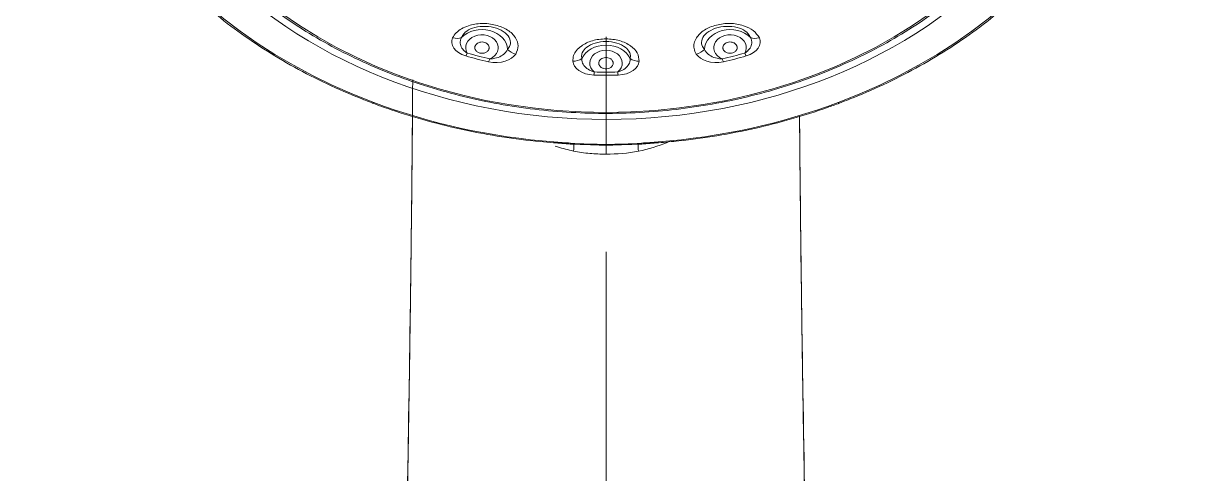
# Model space of a CAD drawing. Extents: x 0 to 1128, y 0 to 827.
# Drawn here: x 430.7 to 512, y 467.1 to 498.5 of the extents above; entities that cross this region are included whole.
import ezdxf

# ---------------------------------------------------------------- set-up
doc = ezdxf.new("R2010")
doc.units = 0
doc.header["$LTSCALE"] = 30
doc.header["$MEASUREMENT"] = 0
doc.linetypes.add('CENTER', pattern=[2, 1.25, -0.25, 0.25, -0.25])
doc.layers.add('1', color=7, linetype='CONTINUOUS')
doc.layers.add('DEF_LAYER_ASSEM_MEMBER', color=7, linetype='CONTINUOUS')

msp = doc.modelspace()

# ---------------------------------------------------------------- linework, layer by layer
at = {"layer": '1', "color": 7, "linetype": 'Continuous', "lineweight": 18}
for p, q in [((455.152, 492.986), (455.151, 492.985)), ((487.555, 492.985), (487.553, 492.986)), ((471.353, 489.999), (471.353, 490.06)), ((471.353, 490.035), (471.353, 489.376))]:
    msp.add_line(p, q, dxfattribs=at)
at = {"layer": '1', "color": 7, "linetype": 'Continuous', "lineweight": 13}
for centre, major_axis, ratio, start_param, end_param in [((471.353, 519.884), (37.699, 0), 0.790155, 5.156583, 10.55138), ((462.7, 496.668), (-1.779, 0), 0.790155, 3.16013, 5.636329), ((462.7, 496.812), (1.136, 0), 0.790155, 5.216071, 9.863573), ((480.005, 496.668), (-1.779, 0), 0.790155, 3.788449, 6.264648), ((480.005, 496.812), (1.136, 0), 0.790155, 5.84439, 10.491892), ((460.768, 498.291), (0.903, -0.429), 0.793988, 4.955273, 5.633302), ((471.353, 495.585), (-1.779, 0), 0.790155, 3.474289, 5.950489), ((481.937, 498.291), (0.903, 0.429), 0.793988, 3.791476, 4.469505), ((471.353, 517.883), (-29.098, 0), 0.790155, 1.22784, 1.285435), ((471.353, 517.853), (28.789, 0), 0.790155, 4.369432, 4.427027), ((465.121, 497.173), (0.85, -0.528), 0.780226, 4.414727, 5.092756), ((469.064, 496.68), (0.998, 0.063), 0.815788, 4.636524, 5.314553), ((471.353, 495.729), (1.136, 0), 0.790155, 5.530231, 10.177733), ((473.641, 496.68), (0.998, -0.063), 0.815788, 4.110225, 4.788254), ((477.584, 497.173), (0.85, 0.528), 0.780226, 4.332022, 5.010051), ((471.353, 517.853), (28.789, 0), 0.790155, 4.997751, 5.055346), ((471.353, 517.883), (-29.098, 0), 0.790155, 1.856158, 1.913753), ((471.353, 517.883), (-29.098, 0), 0.790155, 1.541999, 1.599594), ((471.353, 517.853), (28.789, 0), 0.790155, 4.683592, 4.741186), ((471.353, 519.885), (37.703, 0), 0.790155, 4.268195, 4.615639), ((471.353, 519.885), (37.703, 0), 0.790155, 4.809139, 5.156583), ((467.73, 490.671), (0.038, 0.499), 0.059206, 3.108412, 3.643374), ((468.892, 490.584), (-0.035, -0.499), 0.073615, 6.279502, 6.784509), ((468.649, 488.42), (0.377, 1.964), 0.136214, 5.374418, 5.748618), ((474.056, 488.42), (-0.377, 1.964), 0.136214, 0.534568, 0.908768), ((473.813, 490.584), (0.035, -0.499), 0.073615, 5.781862, 6.286869), ((474.975, 490.671), (0.038, -0.499), 0.059206, 5.781404, 6.31666)]:
    msp.add_ellipse(centre, major_axis=major_axis, ratio=ratio, start_param=start_param, end_param=end_param, dxfattribs=at)
msp.add_ellipse((471.353, 518.862), major_axis=(33.622, 0), ratio=0.790155, dxfattribs=at)
at = {"layer": '1', "color": 7, "linetype": 'Continuous', "lineweight": 18}
for centre, major_axis, ratio, start_param, end_param in [((471.353, 519.075), (-34.52, 0), 0.790155, 0.629497, 2.51406), ((461.672, 497.043), (-0.272, -0.962), 0.206104, 0.625999, 0.939888), ((463.248, 496.638), (0.226, 0.974), 0.172536, 3.75865, 4.072539), ((479.457, 496.638), (0.226, -0.974), 0.172536, 5.352239, 5.666127), ((481.033, 497.043), (-0.272, 0.962), 0.206104, 2.201705, 2.515593), ((470.524, 495.728), (-0.023, -1), 0.017648, 0.597374, 0.911263), ((472.182, 495.728), (-0.023, 1), 0.017648, 2.23033, 2.544218), ((455.236, 493.408), (-0.176, -0.468), 0.263385, 6.189898, 6.831434), ((455.238, 493.41), (0.176, 0.468), 0.263385, 3.141918, 3.689886), ((487.467, 493.41), (-0.176, 0.468), 0.263385, 2.593299, 3.141268), ((487.469, 493.408), (-0.176, 0.468), 0.263385, 2.593344, 3.141249)]:
    msp.add_ellipse(centre, major_axis=major_axis, ratio=ratio, start_param=start_param, end_param=end_param, dxfattribs=at)
for points, knots in [([(443.508, 503.776), (443.787, 503.444), (444.566, 502.566), (445.982, 501.221), (447.75, 499.757), (449.655, 498.405), (451.683, 497.17), (453.822, 496.059), (456.061, 495.079), (458.386, 494.235), (460.785, 493.533), (463.243, 492.975), (465.747, 492.566), (468.283, 492.307), (470.836, 492.2), (473.393, 492.246), (475.937, 492.443), (478.456, 492.792), (480.935, 493.29), (483.36, 493.935), (485.717, 494.722), (487.993, 495.648), (490.175, 496.708), (492.25, 497.894), (494.207, 499.202), (496.037, 500.622), (497.715, 502.153), (498.869, 503.328), (499.418, 504.011), (499.506, 504.124)], [0, 0, 0, 0, 0.02283, 0.061557, 0.100301, 0.139057, 0.177824, 0.216598, 0.255377, 0.29416, 0.332945, 0.371732, 0.410519, 0.449308, 0.488097, 0.526887, 0.565678, 0.60447, 0.643263, 0.682058, 0.720853, 0.759649, 0.798445, 0.83724, 0.876031, 0.914818, 0.953596, 0.992363, 1, 1, 1, 1]), ([(440.869, 502.203), (441.151, 501.888), (441.98, 501.005), (443.491, 499.639), (445.398, 498.118), (447.44, 496.712), (449.603, 495.424), (451.876, 494.261), (453.717, 493.46), (454.794, 493.043), (455.062, 492.942)], [0, 0, 0, 0, 0.078639, 0.224104, 0.369616, 0.515166, 0.660747, 0.806349, 0.951968, 1, 1, 1, 1]), ([(487.643, 492.942), (488.073, 493.104), (489.305, 493.59), (491.289, 494.482), (493.542, 495.67), (495.682, 496.984), (497.701, 498.413), (499.579, 499.958), (500.944, 501.216), (501.64, 501.979), (501.804, 502.164)], [0, 0, 0, 0, 0.077128, 0.223235, 0.369366, 0.515489, 0.6616, 0.807691, 0.953754, 1, 1, 1, 1]), ([(461.281, 497.515), (461.246, 497.445), (461.158, 497.269), (461.184, 496.956), (461.37, 496.647), (461.583, 496.494), (461.672, 496.43)], [0, 0, 0, 0, 0.200427, 0.49953, 0.790892, 1, 1, 1, 1]), ([(462.224, 496.933), (462.222, 496.927), (462.217, 496.914), (462.209, 496.887), (462.199, 496.84), (462.199, 496.771), (462.221, 496.69), (462.277, 496.589), (462.395, 496.484), (462.592, 496.414), (462.774, 496.414), (462.909, 496.45), (463, 496.492), (463.077, 496.548), (463.127, 496.603), (463.154, 496.645), (463.167, 496.669), (463.174, 496.684), (463.178, 496.697), (463.183, 496.709), (463.19, 496.731), (463.205, 496.801), (463.197, 496.889), (463.155, 496.981), (463.093, 497.064), (462.983, 497.147), (462.815, 497.205), (462.628, 497.212), (462.449, 497.164), (462.328, 497.084), (462.261, 497.005), (462.236, 496.96), (462.226, 496.937), (462.224, 496.933)], [0, 0, 0, 0, 0.007812, 0.015625, 0.03125, 0.0625, 0.09375, 0.125, 0.1875, 0.25, 0.3125, 0.34375, 0.375, 0.40625, 0.4375, 0.453125, 0.460938, 0.46875, 0.472656, 0.476562, 0.484375, 0.5, 0.5625, 0.59375, 0.625, 0.6875, 0.75, 0.8125, 0.875, 0.9375, 0.96875, 0.996094, 1, 1, 1, 1]), ([(479.53, 496.689), (479.532, 496.683), (479.538, 496.67), (479.551, 496.645), (479.579, 496.602), (479.63, 496.546), (479.708, 496.491), (479.828, 496.435), (480.002, 496.405), (480.214, 496.439), (480.361, 496.524), (480.443, 496.616), (480.486, 496.692), (480.506, 496.774), (480.506, 496.841), (480.496, 496.887), (480.489, 496.913), (480.483, 496.929), (480.478, 496.941), (480.472, 496.953), (480.461, 496.974), (480.422, 497.037), (480.35, 497.105), (480.248, 497.16), (480.136, 497.198), (479.985, 497.215), (479.805, 497.184), (479.649, 497.102), (479.54, 496.98), (479.502, 496.859), (479.506, 496.764), (479.519, 496.716), (479.528, 496.692), (479.53, 496.689)], [0, 0, 0, 0, 0.007812, 0.015625, 0.03125, 0.0625, 0.09375, 0.125, 0.1875, 0.25, 0.3125, 0.34375, 0.375, 0.40625, 0.4375, 0.453125, 0.460938, 0.46875, 0.472656, 0.476562, 0.484375, 0.5, 0.5625, 0.59375, 0.625, 0.6875, 0.75, 0.8125, 0.875, 0.9375, 0.96875, 0.996094, 1, 1, 1, 1]), ([(481.033, 496.43), (481.122, 496.494), (481.335, 496.646), (481.521, 496.957), (481.547, 497.27), (481.459, 497.446), (481.425, 497.515)], [0, 0, 0, 0, 0.208279, 0.500324, 0.801781, 1, 1, 1, 1]), ([(463.248, 496.025), (463.369, 496.035), (463.657, 496.059), (464.065, 496.217), (464.357, 496.449), (464.444, 496.625), (464.479, 496.694)], [0, 0, 0, 0, 0.208279, 0.500324, 0.801781, 1, 1, 1, 1]), ([(469.671, 496.044), (469.671, 495.97), (469.671, 495.783), (469.839, 495.494), (470.15, 495.247), (470.413, 495.154), (470.524, 495.115)], [0, 0, 0, 0, 0.200427, 0.49953, 0.790892, 1, 1, 1, 1]), ([(470.853, 495.729), (470.853, 495.722), (470.853, 495.708), (470.856, 495.681), (470.865, 495.633), (470.892, 495.568), (470.944, 495.496), (471.037, 495.414), (471.191, 495.343), (471.405, 495.324), (471.578, 495.368), (471.693, 495.435), (471.763, 495.498), (471.814, 495.57), (471.84, 495.635), (471.849, 495.681), (471.852, 495.707), (471.853, 495.723), (471.852, 495.736), (471.852, 495.749), (471.85, 495.772), (471.837, 495.842), (471.795, 495.924), (471.719, 496.001), (471.628, 496.065), (471.491, 496.117), (471.308, 496.131), (471.127, 496.092), (470.976, 496.003), (470.892, 495.897), (470.859, 495.805), (470.853, 495.756), (470.853, 495.732), (470.853, 495.729)], [0, 0, 0, 0, 0.007812, 0.015625, 0.03125, 0.0625, 0.09375, 0.125, 0.1875, 0.25, 0.3125, 0.34375, 0.375, 0.40625, 0.4375, 0.453125, 0.460938, 0.46875, 0.472656, 0.476562, 0.484375, 0.5, 0.5625, 0.59375, 0.625, 0.6875, 0.75, 0.8125, 0.875, 0.9375, 0.96875, 0.996094, 1, 1, 1, 1]), ([(472.182, 495.115), (472.291, 495.154), (472.555, 495.247), (472.867, 495.495), (473.034, 495.784), (473.034, 495.97), (473.034, 496.044)], [0, 0, 0, 0, 0.208279, 0.500324, 0.801781, 1, 1, 1, 1]), ([(478.227, 496.694), (478.262, 496.624), (478.349, 496.448), (478.641, 496.217), (479.047, 496.059), (479.336, 496.035), (479.457, 496.025)], [0, 0, 0, 0, 0.200427, 0.49953, 0.790892, 1, 1, 1, 1]), ([(457.866, 494.566), (457.857, 493.158), (457.825, 489.192), (457.749, 481.989), (457.598, 471.372), (457.355, 457.849), (457.041, 443.398), (456.754, 431.735), (456.525, 422.935), (456.284, 414.382), (455.932, 402.919), (455.479, 389.628), (455.119, 380.126), (454.949, 375.628)], [0, 0, 0, 0, 0.04114, 0.114398, 0.202128, 0.329324, 0.467621, 0.566225, 0.617062, 0.682316, 0.773565, 0.892831, 1, 1, 1, 1]), ([(455.06, 492.94), (455.49, 492.779), (456.745, 492.33), (458.87, 491.676), (461.455, 491.045), (464.09, 490.562), (466.179, 490.3), (467.383, 490.196), (467.692, 490.173)], [0, 0, 0, 0, 0.108343, 0.313558, 0.518804, 0.724054, 0.929307, 1, 1, 1, 1]), ([(475.014, 490.173), (475.487, 490.209), (476.854, 490.334), (479.101, 490.639), (481.728, 491.15), (484.303, 491.808), (486.264, 492.434), (487.365, 492.835), (487.645, 492.94)], [0, 0, 0, 0, 0.108308, 0.313545, 0.518821, 0.724101, 0.929387, 1, 1, 1, 1]), ([(457.85, 492.025), (457.842, 491.01), (457.822, 488.741), (457.787, 485.327), (457.747, 481.951), (457.707, 478.87), (457.666, 475.95), (457.622, 473.021), (457.575, 470.065), (457.5, 465.628), (457.389, 459.647), (457.235, 452.062), (457.066, 444.458), (456.886, 436.875), (456.699, 429.441), (456.507, 422.238), (456.351, 416.739), (456.231, 412.705), (456.143, 409.787), (456.035, 406.335), (455.907, 402.336), (455.757, 397.821), (455.584, 392.796), (455.388, 387.27), (455.177, 381.488), (455.029, 377.55), (454.955, 375.629)], [0, 0, 0, 0, 0.029961, 0.066537, 0.09853, 0.12594, 0.153106, 0.17966, 0.206525, 0.2337, 0.299572, 0.365841, 0.432218, 0.495649, 0.558948, 0.619591, 0.675719, 0.695502, 0.719435, 0.747804, 0.780603, 0.817823, 0.85867, 0.903758, 0.953076, 1, 1, 1, 1]), ([(487.75, 375.629), (487.667, 377.801), (487.503, 382.148), (487.276, 388.399), (487.075, 394.11), (486.908, 399.01), (486.773, 403.11), (486.66, 406.656), (486.558, 409.927), (486.459, 413.192), (486.317, 418.038), (486.137, 424.448), (485.931, 432.37), (485.741, 440.118), (485.567, 447.661), (485.411, 454.887), (485.276, 461.726), (485.185, 466.826), (485.123, 470.508), (485.081, 473.144), (485.035, 476.229), (484.986, 479.759), (484.937, 483.685), (484.892, 487.832), (484.867, 490.628), (484.856, 492.015)], [0, 0, 0, 0, 0.053068, 0.106225, 0.152842, 0.1929, 0.226384, 0.253585, 0.280159, 0.307049, 0.334253, 0.400178, 0.466478, 0.532857, 0.596297, 0.659604, 0.720253, 0.776356, 0.796087, 0.819949, 0.848258, 0.881011, 0.91821, 0.95907, 1, 1, 1, 1]), ([(484.857, 492.026), (484.906, 485.874), (484.988, 479.435), (485.248, 462.854), (485.458, 452.479), (485.959, 431.057), (486.243, 420.137), (486.928, 397.979), (487.329, 386.79), (487.757, 375.628)], [0, 0, 0, 0, 0.181839, 0.181839, 0.454559, 0.454559, 0.72728, 0.72728, 1, 1, 1, 1]), ([(469.091, 489.587), (468.711, 489.68), (468.282, 489.785), (467.865, 489.917), (467.817, 489.932)], [0, 0, 0, 0, 0.885832, 1, 1, 1, 1])]:
    msp.add_open_spline(points, degree=3, knots=knots, dxfattribs=at)
at = {"layer": '1', "color": 7, "linetype": 'Continuous', "lineweight": 13}
for points, knots in [([(460.654, 497.492), (460.728, 497.615), (460.869, 497.854), (461.26, 498.144), (461.842, 498.393), (462.661, 498.552), (463.664, 498.422), (464.55, 498.07), (465.073, 497.524), (465.301, 496.92), (465.138, 496.552), (465.054, 496.362)], [0, 0, 0, 0, 0.087456, 0.169153, 0.25014, 0.377375, 0.499739, 0.622279, 0.749894, 0.871256, 1, 1, 1, 1]), ([(477.651, 496.362), (477.588, 496.488), (477.466, 496.732), (477.483, 497.127), (477.683, 497.577), (478.151, 498.066), (479.032, 498.419), (480.037, 498.553), (480.952, 498.376), (481.702, 498.023), (481.932, 497.672), (482.051, 497.492)], [0, 0, 0, 0, 0.087456, 0.169153, 0.25014, 0.377375, 0.499739, 0.622279, 0.749894, 0.871256, 1, 1, 1, 1]), ([(464.479, 496.694), (464.516, 496.737), (464.619, 496.854), (464.714, 497.129), (464.635, 497.659), (464.016, 498.097), (463.047, 498.346), (462.15, 498.296), (461.557, 497.938), (461.346, 497.694), (461.298, 497.563), (461.281, 497.515)], [0, 0, 0, 0, 0.046355, 0.127416, 0.254336, 0.50001, 0.500136, 0.746142, 0.872777, 0.954138, 1, 1, 1, 1]), ([(481.425, 497.515), (481.407, 497.563), (481.359, 497.694), (481.147, 497.939), (480.553, 498.296), (479.657, 498.346), (478.688, 498.097), (478.069, 497.658), (477.992, 497.128), (478.087, 496.854), (478.19, 496.737), (478.227, 496.694)], [0, 0, 0, 0, 0.046355, 0.127416, 0.254336, 0.50001, 0.500136, 0.746142, 0.872777, 0.954138, 1, 1, 1, 1]), ([(469.039, 495.863), (469.045, 495.997), (469.055, 496.254), (469.269, 496.62), (469.681, 496.994), (470.357, 497.34), (471.347, 497.459), (472.342, 497.342), (473.098, 496.956), (473.612, 496.445), (473.648, 496.061), (473.666, 495.863)], [0, 0, 0, 0, 0.087456, 0.169153, 0.25014, 0.377375, 0.499739, 0.622279, 0.749894, 0.871256, 1, 1, 1, 1]), ([(473.034, 496.044), (473.044, 496.093), (473.073, 496.227), (473.011, 496.506), (472.658, 496.982), (471.861, 497.243), (470.842, 497.243), (470.046, 496.981), (469.693, 496.505), (469.632, 496.226), (469.661, 496.093), (469.671, 496.044)], [0, 0, 0, 0, 0.046355, 0.127416, 0.254336, 0.50001, 0.500136, 0.746142, 0.872777, 0.954138, 1, 1, 1, 1]), ([(471.353, 489.376), (470.973, 489.382), (470.211, 489.396), (469.465, 489.523), (469.091, 489.587)], [0, 0, 0, 0, 0.498782, 1, 1, 1, 1])]:
    msp.add_open_spline(points, degree=3, knots=knots, dxfattribs=at)
for points in [[(460.654, 497.492), (460.446, 497.054), (460.755, 496.46), (461.568, 496.23)], [(481.137, 496.23), (481.947, 496.459), (482.26, 497.052), (482.051, 497.492)], [(463.161, 495.821), (463.986, 495.63), (464.79, 495.937), (465.054, 496.362)], [(477.651, 496.362), (477.914, 495.938), (478.715, 495.629), (479.544, 495.821)], [(469.039, 495.863), (469.068, 495.403), (469.651, 494.921), (470.515, 494.901)], [(472.19, 494.901), (473.05, 494.921), (473.637, 495.401), (473.666, 495.863)], [(471.353, 489.376), (472.106, 489.376), (472.875, 489.436), (473.614, 489.587)]]:
    msp.add_open_spline(points, degree=3, dxfattribs=at)
at = {"layer": '1', "color": 7, "linetype": 'Continuous', "lineweight": 18}
for points, degree in [([(467.691, 490.173), (468.857, 490.085)], 1), ([(467.711, 490.233), (468.1, 490.203), (468.489, 490.173), (468.879, 490.145)], 3), ([(468.857, 490.085), (471.353, 489.999)], 1), ([(468.879, 490.145), (469.7, 490.088), (470.527, 490.06), (471.353, 490.06)], 3), ([(471.353, 490.06), (472.178, 490.06), (473.005, 490.088), (473.826, 490.145)], 3), ([(471.353, 489.999), (473.848, 490.085)], 1), ([(473.614, 489.587), (474.302, 489.728), (474.98, 489.933), (475.636, 490.19)], 3), ([(473.826, 490.145), (474.216, 490.173), (474.605, 490.203), (474.995, 490.233)], 3), ([(473.848, 490.085), (475.015, 490.173)], 1)]:
    msp.add_open_spline(points, degree=degree, dxfattribs=at)
at = {"layer": 'DEF_LAYER_ASSEM_MEMBER', "color": 1, "linetype": 'CENTER', "lineweight": 5}
msp.add_open_spline([(471.353, 547.338), (471.353, 498.071), (471.353, 160.982)], degree=1, knots=[0, 0, 0.9078632, 0.9993553, 0.9993553], dxfattribs=at)

doc.saveas('drawing.dxf')
